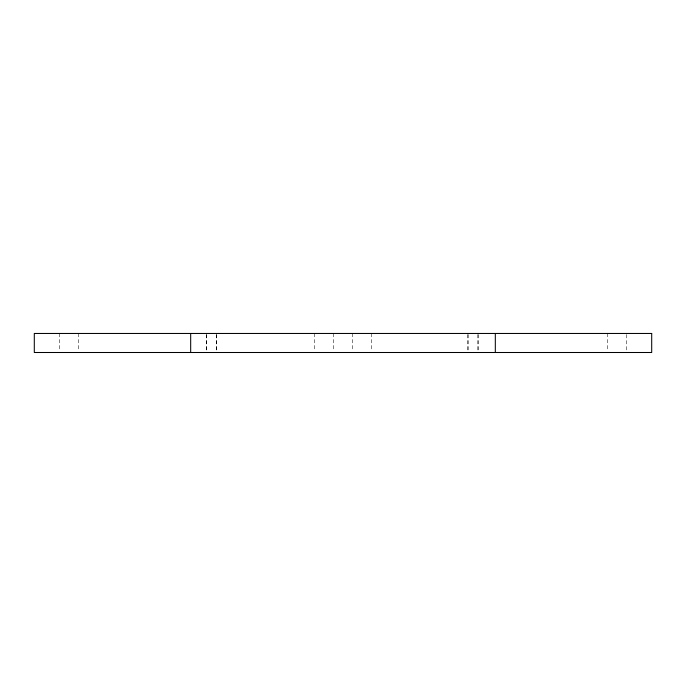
<?xml version="1.0" encoding="UTF-8"?>
<svg xmlns="http://www.w3.org/2000/svg" width="686" height="686" viewBox="0 0 686 686"><rect width="100%" height="100%" fill="white"/><g stroke="black" fill="none" stroke-linecap="round" stroke-linejoin="round"><path stroke-width="0.51" stroke-dasharray="3.43 2.57" d="M626.309 334.519L626.309 351.446M607.273 333.465L607.273 351.446M478.331 334.519L478.331 351.446M477.816 334.519L477.816 352.501M468.204 334.519L468.204 352.501M467.663 334.519L467.663 352.501M371.563 333.465L371.563 351.446M352.518 333.465L352.518 351.446M333.482 333.465L333.482 351.446M314.437 333.465L314.437 351.446M216.733 334.519L216.733 352.501M216.459 334.528L216.459 352.535M206.58 334.519L206.58 352.501M206.34 334.528L206.34 352.535M78.727 333.465L78.727 351.446M59.691 333.465L59.691 351.446"/><path stroke-width="1.03" d="M495.318 333.465L495.318 352.501M190.682 333.465L190.682 352.501M651.7 333.465L34.3 333.465L34.3 352.501L651.7 352.501L651.7 333.465"/></g></svg>
